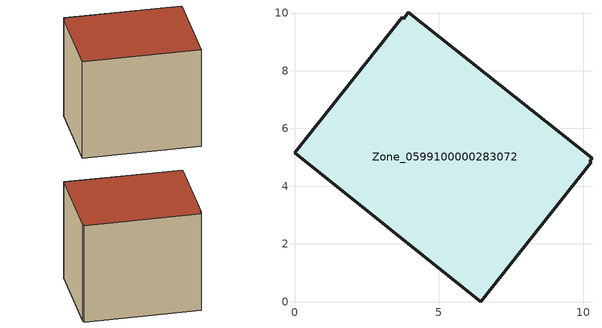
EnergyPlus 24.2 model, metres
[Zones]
Zone_0599100000283072
 floor ground (C_G): 0,5.16 3.73,9.85 3.78,9.81 3.95,10.02 10.31,4.97 10.22,4.87 10.28,4.83 6.45,0 z0.54
 wall outside (C_F): 6.45,0 10.28,4.83 10.22,4.87 10.31,4.97 3.95,10.02 3.78,9.81 3.73,9.85 0,5.16 6.45,0 z0.54:8.03
 roof outside (C_R): 3.73,9.85 0,5.16 6.45,0 10.28,4.83 10.22,4.87 10.31,4.97 3.95,10.02 3.78,9.81 z8.03
[BUILDING]
Pand.0599100000283072: North Axis=0; Terrain=City; Loads Convergence Tolerance Value=0.04; Temperature Convergence Tolerance Value=0.4; Solar Distribution=FullExterior; Maximum Number of Warmup Days=25; Minimum Number of Warmup Days=1
[Site:Location]
Rotterdam.The.Hague.AP_ZH_NLD Design_Conditions: Latitude=51.96; Longitude=4.45; Time Zone=1; Elevation=-4.5
[SITE:GROUNDTEMPERATURE:BUILDINGSURFACE]
18, 18, 18, 18, 18, 18, 18, 18, 18, 18, 18, 18
[MATERIAL] Thermal Absorptance=0.9; Solar Absorptance=0.7; Visible Absorptance=0.7
Name | Roughness | Thickness | Conductivity | Density | Specific Heat
G.TC.1965-1974 | MediumSmooth | 0.15 | 0.882353 | 540 | 1210
F.TC.1965-1974 | Rough | 0.3 | 0.697674 | 1920 | 840
R.TC.1965-1974 | MediumRough | 0.2 | 0.232558 | 1500 | 1000
[CONSTRUCTION]
C_G: G.TC.1965-1974
C_F: F.TC.1965-1974
C_R: R.TC.1965-1974
[ZONE]
Zone_0599100000283072: Type=1; Multiplier=1; Ceiling Height=Autocalculate; Volume=Autocalculate; Floor Area=autocalculate; Part of Total Floor Area=Yes
[ZONEINFILTRATION:DESIGNFLOWRATE]
Infil_Zone_0599100000283072: Zone or ZoneList or Space or SpaceList=Zone_0599100000283072; Schedule=AlwaysOn; Design Flow Rate Calculation Method=Flow/Area; Flow Rate per Floor Area=0.003; Constant Term Coefficient=1; Temperature Term Coefficient=0; Velocity Term Coefficient=0; Velocity Squared Term Coefficient=0
[HVACTEMPLATE:ZONE:IDEALLOADSAIRSYSTEM]
Zone_0599100000283072: Maximum Heating Supply Air Temperature=50; Minimum Cooling Supply Air Temperature=13; Maximum Heating Supply Air Humidity Ratio=0.0156; Minimum Cooling Supply Air Humidity Ratio=0.0077; Heating Limit=NoLimit; Cooling Limit=NoLimit; Dehumidification Control Type=ConstantSensibleHeatRatio; Cooling Sensible Heat Ratio=0.7; Dehumidification Setpoint=60; Humidification Control Type=None; Humidification Setpoint=30; Outdoor Air Method=None; Outdoor Air Flow Rate per Person=0.00944; Outdoor Air Flow Rate per Zone Floor Area=0; Outdoor Air Flow Rate per Zone=0; Demand Controlled Ventilation Type=None; Outdoor Air Economizer Type=NoEconomizer; Heat Recovery Type=None; Sensible Heat Recovery Effectiveness=0.7; Latent Heat Recovery Effectiveness=0.65
[ZONECONTROL:THERMOSTAT]
ThermostatControl_Zone_0599100000283072: Zone or ZoneList=Zone_0599100000283072; Control Type Schedule=DualSetpointControlType; Control 1=Thermostat_Zone_0599100000283072; Temperature Difference Between Cutout And Setpoint=0
[THERMOSTATSETPOINT:DUALSETPOINT]
Thermostat_Zone_0599100000283072: Heating Setpoint Temperature Schedule=HeatingSetpoint_Zone_0599100000283072; Cooling Setpoint Temperature Schedule=CoolingSetpoint_Zone_0599100000283072
[SCHEDULE:COMPACT]
HeatingSetpoint_Zone_0599100000283072: Through: 12/31, For: AllDays, Until: 24:00, 21
CoolingSetpoint_Zone_0599100000283072: Through: 12/31, For: AllDays, Until: 24:00, 24
DualSetpointControlType: Through: 12/31, For: AllDays, Until: 24:00, 4
AlwaysOn: Through: 12/31, For: AllDays, Until: 24:00, 1
